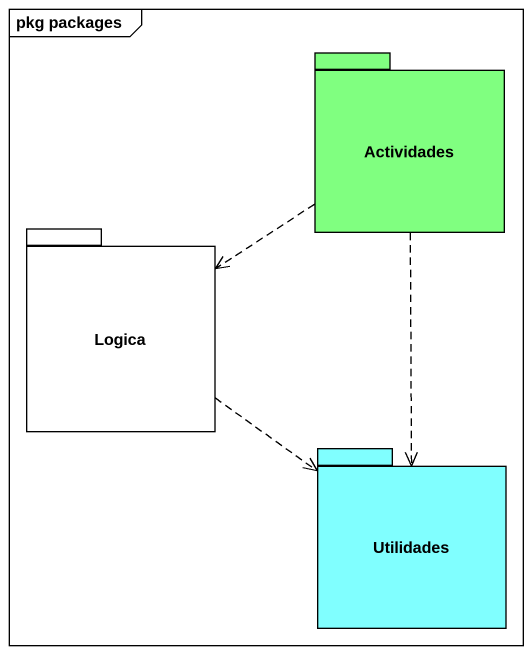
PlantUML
@startuml
mainframe pkg packages
package Actividades #80FF80 {
}
package Logica {
}
package Utilidades #80FFFF {
}
Actividades ..> Logica
Actividades ..> Utilidades
Logica ..> Utilidades
@enduml
